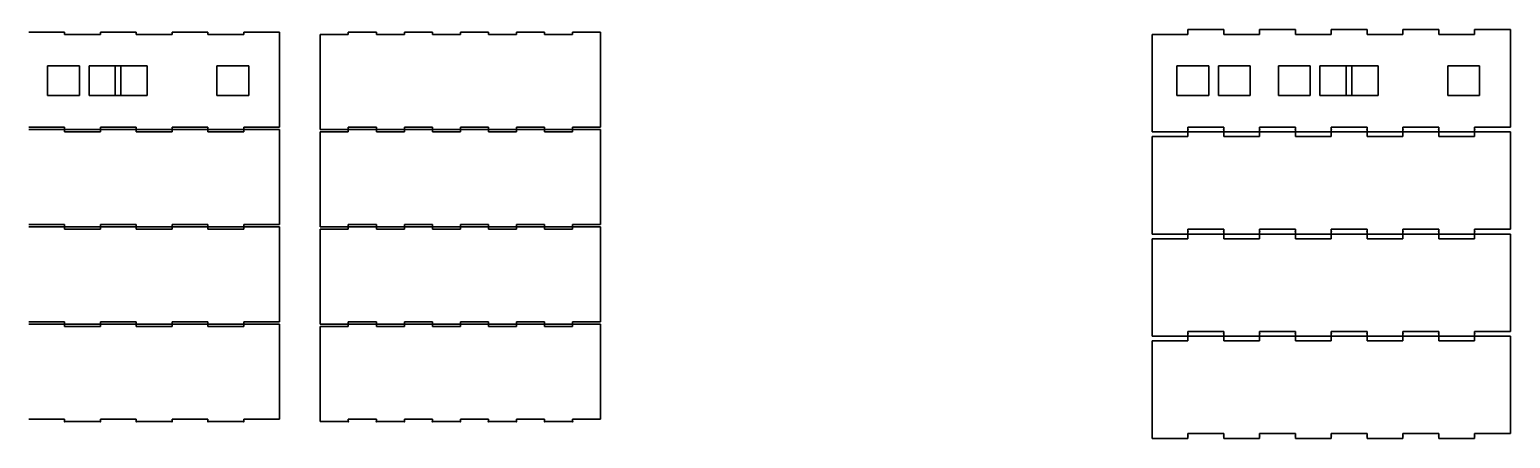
# Model space of a CAD drawing. Header units: millimetres. Extents: x 14254 to 34166, y 4312 to 8625.
# Drawn here: x 22123 to 23979, y 7397 to 7909 of the extents above; entities that cross this region are included whole.
import ezdxf

# ---------------------------------------------------------------- set-up
doc = ezdxf.new("R2010")
doc.units = ezdxf.units.MM
doc.layers.add('Tyk fuldstregslinje (Optegning)', color=7, linetype='Continuous', lineweight=30)

msp = doc.modelspace()

# ---------------------------------------------------------------- linework, layer by layer
at = {"layer": 'Tyk fuldstregslinje (Optegning)'}
for p, q in [((22167.3, 7906.1), (22122.4, 7906.1)), ((22167.3, 7903.1), (22167.3, 7906.1)), ((22212.2, 7903.1), (22212.2, 7906.1)), ((22257.1, 7906.1), (22212.2, 7906.1)), ((22257.1, 7903.1), (22257.1, 7906.1)), ((22302, 7903.1), (22302, 7906.1)), ((22346.9, 7906.1), (22302, 7906.1)), ((22346.9, 7903.1), (22346.9, 7906.1)), ((22436.7, 7906.1), (22391.8, 7906.1)), ((22391.8, 7903.1), (22391.8, 7906.1)), ((22436.7, 7903.1), (22436.7, 7906.1)), ((22522.8, 7903.1), (22522.8, 7906.1)), ((22558, 7906.1), (22522.8, 7906.1)), ((22558, 7903.1), (22558, 7906.1)), ((22593.1, 7903.1), (22593.1, 7906.1)), ((22628.2, 7906.1), (22593.1, 7906.1)), ((22628.2, 7903.1), (22628.2, 7906.1)), ((22663.4, 7903.1), (22663.4, 7906.1)), ((22698.5, 7906.1), (22663.4, 7906.1)), ((22698.5, 7903.1), (22698.5, 7906.1)), ((22733.6, 7903.1), (22733.6, 7906.1)), ((22768.8, 7906.1), (22733.6, 7906.1)), ((22768.8, 7903.1), (22768.8, 7906.1)), ((22839.1, 7906.1), (22803.9, 7906.1)), ((22803.9, 7903.1), (22803.9, 7906.1)), ((22839.1, 7903.1), (22839.1, 7906.1)), ((23619.9, 7909.1), (23575, 7909.1)), ((23575, 7903.1), (23575, 7909.1)), ((23619.9, 7903.1), (23619.9, 7909.1)), ((23709.7, 7909.1), (23664.8, 7909.1)), ((23664.8, 7903.1), (23664.8, 7909.1)), ((23709.7, 7903.1), (23709.7, 7909.1)), ((23799.5, 7909.1), (23754.6, 7909.1)), ((23754.6, 7903.1), (23754.6, 7909.1)), ((23799.5, 7903.1), (23799.5, 7909.1)), ((23889.3, 7909.1), (23844.4, 7909.1)), ((23844.4, 7903.1), (23844.4, 7909.1)), ((23889.3, 7903.1), (23889.3, 7909.1)), ((23979.1, 7909.1), (23934.2, 7909.1)), ((23934.2, 7903.1), (23934.2, 7909.1)), ((23979.1, 7787.1), (23979.1, 7909.1)), ((22167.3, 7903.1), (22212.2, 7903.1)), ((22257.1, 7903.1), (22302, 7903.1)), ((22346.9, 7903.1), (22391.8, 7903.1)), ((22436.7, 7787.1), (22436.7, 7903.1)), ((22487.7, 7903.1), (22522.8, 7903.1)), ((22487.7, 7903.1), (22487.7, 7787.1)), ((22558, 7903.1), (22593.1, 7903.1)), ((22628.2, 7903.1), (22663.4, 7903.1)), ((22698.5, 7903.1), (22733.6, 7903.1)), ((22768.8, 7903.1), (22803.9, 7903.1)), ((22839.1, 7903.1), (22839.1, 7787.1)), ((23530.1, 7781.1), (23530.1, 7903.1)), ((23530.1, 7903.1), (23575, 7903.1)), ((23619.9, 7903.1), (23664.8, 7903.1)), ((23709.7, 7903.1), (23754.6, 7903.1)), ((23799.5, 7903.1), (23844.4, 7903.1)), ((23889.3, 7903.1), (23934.2, 7903.1)), ((22146, 7826.6), (22146, 7863.6)), ((22146, 7863.6), (22186, 7863.6)), ((22186, 7863.6), (22186, 7826.6)), ((22198, 7826.6), (22198, 7863.6)), ((22198, 7863.6), (22238, 7863.6)), ((22230.8, 7826.6), (22230.8, 7863.6)), ((22230.8, 7863.6), (22270.8, 7863.6)), ((22238, 7863.6), (22238, 7826.6)), ((22270.8, 7863.6), (22270.8, 7826.6)), ((22358.1, 7826.6), (22358.1, 7863.6)), ((22358.1, 7863.6), (22398.1, 7863.6)), ((22398.1, 7863.6), (22398.1, 7826.6)), ((23561.2, 7826.6), (23561.2, 7863.6)), ((23561.2, 7863.6), (23601.2, 7863.6)), ((23601.2, 7863.6), (23601.2, 7826.6)), ((23613.2, 7826.6), (23613.2, 7863.6)), ((23613.2, 7863.6), (23653.2, 7863.6)), ((23653.2, 7863.6), (23653.2, 7826.6)), ((23688.4, 7826.6), (23688.4, 7863.6)), ((23688.4, 7863.6), (23728.4, 7863.6)), ((23728.4, 7863.6), (23728.4, 7826.6)), ((23740.4, 7826.6), (23740.4, 7863.6)), ((23740.4, 7863.6), (23780.4, 7863.6)), ((23773.3, 7826.6), (23773.3, 7863.6)), ((23773.3, 7863.6), (23813.3, 7863.6)), ((23780.4, 7863.6), (23780.4, 7826.6)), ((23813.3, 7863.6), (23813.3, 7826.6)), ((23900.6, 7826.6), (23900.6, 7863.6)), ((23900.6, 7863.6), (23940.6, 7863.6)), ((23940.6, 7863.6), (23940.6, 7826.6)), ((22186, 7826.6), (22146, 7826.6)), ((22238, 7826.6), (22198, 7826.6)), ((22270.8, 7826.6), (22230.8, 7826.6)), ((22398.1, 7826.6), (22358.1, 7826.6)), ((23601.2, 7826.6), (23561.2, 7826.6)), ((23653.2, 7826.6), (23613.2, 7826.6)), ((23728.4, 7826.6), (23688.4, 7826.6)), ((23780.4, 7826.6), (23740.4, 7826.6)), ((23813.3, 7826.6), (23773.3, 7826.6)), ((23940.6, 7826.6), (23900.6, 7826.6)), ((22167.3, 7787.1), (22122.4, 7787.1)), ((22167.3, 7784.1), (22122.4, 7784.1)), ((22167.3, 7784.1), (22167.3, 7787.1)), ((22212.2, 7784.1), (22167.3, 7784.1)), ((22167.3, 7781.1), (22167.3, 7784.1)), ((22167.3, 7781.1), (22212.2, 7781.1)), ((22212.2, 7784.1), (22212.2, 7787.1)), ((22257.1, 7787.1), (22212.2, 7787.1)), ((22257.1, 7784.1), (22212.2, 7784.1)), ((22212.2, 7781.1), (22212.2, 7784.1)), ((22257.1, 7784.1), (22257.1, 7787.1)), ((22302, 7784.1), (22257.1, 7784.1)), ((22257.1, 7781.1), (22257.1, 7784.1)), ((22257.1, 7781.1), (22302, 7781.1)), ((22302, 7784.1), (22302, 7787.1)), ((22346.9, 7787.1), (22302, 7787.1)), ((22346.9, 7784.1), (22302, 7784.1)), ((22302, 7781.1), (22302, 7784.1)), ((22346.9, 7784.1), (22346.9, 7787.1)), ((22391.8, 7784.1), (22346.9, 7784.1)), ((22346.9, 7781.1), (22346.9, 7784.1)), ((22346.9, 7781.1), (22391.8, 7781.1)), ((22436.7, 7787.1), (22391.8, 7787.1)), ((22391.8, 7784.1), (22391.8, 7787.1)), ((22436.7, 7784.1), (22391.8, 7784.1)), ((22391.8, 7781.1), (22391.8, 7784.1)), ((22436.7, 7781.1), (22436.7, 7784.1)), ((22436.7, 7665.1), (22436.7, 7781.1)), ((22487.7, 7784.1), (22487.7, 7787.1)), ((22522.8, 7784.1), (22487.7, 7784.1)), ((22487.7, 7781.1), (22522.8, 7781.1)), ((22487.7, 7781.1), (22487.7, 7665.1)), ((22522.8, 7784.1), (22522.8, 7787.1)), ((22558, 7787.1), (22522.8, 7787.1)), ((22558, 7784.1), (22522.8, 7784.1)), ((22522.8, 7781.1), (22522.8, 7784.1)), ((22558, 7784.1), (22558, 7787.1)), ((22593.1, 7784.1), (22558, 7784.1)), ((22558, 7781.1), (22558, 7784.1)), ((22558, 7781.1), (22593.1, 7781.1)), ((22593.1, 7784.1), (22593.1, 7787.1)), ((22628.2, 7787.1), (22593.1, 7787.1)), ((22628.2, 7784.1), (22593.1, 7784.1)), ((22593.1, 7781.1), (22593.1, 7784.1)), ((22628.2, 7784.1), (22628.2, 7787.1)), ((22663.4, 7784.1), (22628.2, 7784.1)), ((22628.2, 7781.1), (22628.2, 7784.1)), ((22628.2, 7781.1), (22663.4, 7781.1)), ((22663.4, 7784.1), (22663.4, 7787.1)), ((22698.5, 7787.1), (22663.4, 7787.1)), ((22698.5, 7784.1), (22663.4, 7784.1)), ((22663.4, 7781.1), (22663.4, 7784.1)), ((22698.5, 7784.1), (22698.5, 7787.1)), ((22733.6, 7784.1), (22698.5, 7784.1)), ((22698.5, 7781.1), (22698.5, 7784.1)), ((22698.5, 7781.1), (22733.6, 7781.1)), ((22733.6, 7784.1), (22733.6, 7787.1)), ((22768.8, 7787.1), (22733.6, 7787.1)), ((22768.8, 7784.1), (22733.6, 7784.1)), ((22733.6, 7781.1), (22733.6, 7784.1)), ((22768.8, 7784.1), (22768.8, 7787.1)), ((22803.9, 7784.1), (22768.8, 7784.1)), ((22768.8, 7781.1), (22768.8, 7784.1)), ((22768.8, 7781.1), (22803.9, 7781.1)), ((22839.1, 7787.1), (22803.9, 7787.1)), ((22803.9, 7784.1), (22803.9, 7787.1)), ((22839.1, 7784.1), (22803.9, 7784.1)), ((22803.9, 7781.1), (22803.9, 7784.1)), ((22839.1, 7781.1), (22839.1, 7784.1)), ((22839.1, 7781.1), (22839.1, 7665.1)), ((23575, 7781.1), (23530.1, 7781.1)), ((23619.9, 7787.1), (23575, 7787.1)), ((23575, 7781.1), (23575, 7787.1)), ((23619.9, 7781.1), (23575, 7781.1)), ((23575, 7775.1), (23575, 7781.1)), ((23619.9, 7781.1), (23619.9, 7787.1)), ((23664.8, 7781.1), (23619.9, 7781.1)), ((23619.9, 7775.1), (23619.9, 7781.1)), ((23709.7, 7787.1), (23664.8, 7787.1)), ((23664.8, 7781.1), (23664.8, 7787.1)), ((23709.7, 7781.1), (23664.8, 7781.1)), ((23664.8, 7775.1), (23664.8, 7781.1)), ((23709.7, 7781.1), (23709.7, 7787.1)), ((23754.6, 7781.1), (23709.7, 7781.1)), ((23709.7, 7775.1), (23709.7, 7781.1)), ((23799.5, 7787.1), (23754.6, 7787.1)), ((23754.6, 7781.1), (23754.6, 7787.1)), ((23799.5, 7781.1), (23754.6, 7781.1)), ((23754.6, 7775.1), (23754.6, 7781.1)), ((23799.5, 7781.1), (23799.5, 7787.1)), ((23844.4, 7781.1), (23799.5, 7781.1)), ((23799.5, 7775.1), (23799.5, 7781.1)), ((23889.3, 7787.1), (23844.4, 7787.1)), ((23844.4, 7781.1), (23844.4, 7787.1)), ((23889.3, 7781.1), (23844.4, 7781.1)), ((23844.4, 7775.1), (23844.4, 7781.1)), ((23889.3, 7781.1), (23889.3, 7787.1)), ((23934.2, 7781.1), (23889.3, 7781.1)), ((23889.3, 7775.1), (23889.3, 7781.1)), ((23979.1, 7787.1), (23934.2, 7787.1)), ((23934.2, 7781.1), (23934.2, 7787.1)), ((23979.1, 7781.1), (23934.2, 7781.1)), ((23934.2, 7775.1), (23934.2, 7781.1)), ((23979.1, 7659.1), (23979.1, 7781.1)), ((23530.1, 7653.1), (23530.1, 7775.1)), ((23530.1, 7775.1), (23575, 7775.1)), ((23619.9, 7775.1), (23664.8, 7775.1)), ((23709.7, 7775.1), (23754.6, 7775.1)), ((23799.5, 7775.1), (23844.4, 7775.1)), ((23889.3, 7775.1), (23934.2, 7775.1)), ((22167.3, 7665.1), (22122.4, 7665.1)), ((22167.3, 7662.1), (22167.3, 7665.1)), ((22257.1, 7665.1), (22212.2, 7665.1)), ((22212.2, 7662.1), (22212.2, 7665.1)), ((22257.1, 7662.1), (22257.1, 7665.1)), ((22346.9, 7665.1), (22302, 7665.1)), ((22302, 7662.1), (22302, 7665.1)), ((22346.9, 7662.1), (22346.9, 7665.1)), ((22436.7, 7665.1), (22391.8, 7665.1)), ((22391.8, 7662.1), (22391.8, 7665.1)), ((22487.7, 7662.1), (22487.7, 7665.1)), ((22558, 7665.1), (22522.8, 7665.1)), ((22522.8, 7662.1), (22522.8, 7665.1)), ((22558, 7662.1), (22558, 7665.1)), ((22628.2, 7665.1), (22593.1, 7665.1)), ((22593.1, 7662.1), (22593.1, 7665.1)), ((22628.2, 7662.1), (22628.2, 7665.1)), ((22698.5, 7665.1), (22663.4, 7665.1)), ((22663.4, 7662.1), (22663.4, 7665.1)), ((22698.5, 7662.1), (22698.5, 7665.1)), ((22768.8, 7665.1), (22733.6, 7665.1)), ((22733.6, 7662.1), (22733.6, 7665.1)), ((22768.8, 7662.1), (22768.8, 7665.1)), ((22839.1, 7665.1), (22803.9, 7665.1)), ((22803.9, 7662.1), (22803.9, 7665.1)), ((22167.3, 7662.1), (22122.4, 7662.1)), ((22212.2, 7662.1), (22167.3, 7662.1)), ((22167.3, 7659.1), (22167.3, 7662.1)), ((22167.3, 7659.1), (22212.2, 7659.1)), ((22257.1, 7662.1), (22212.2, 7662.1)), ((22212.2, 7659.1), (22212.2, 7662.1)), ((22302, 7662.1), (22257.1, 7662.1)), ((22257.1, 7659.1), (22257.1, 7662.1)), ((22257.1, 7659.1), (22302, 7659.1)), ((22346.9, 7662.1), (22302, 7662.1)), ((22302, 7659.1), (22302, 7662.1)), ((22391.8, 7662.1), (22346.9, 7662.1)), ((22346.9, 7659.1), (22346.9, 7662.1)), ((22346.9, 7659.1), (22391.8, 7659.1)), ((22436.7, 7662.1), (22391.8, 7662.1)), ((22391.8, 7659.1), (22391.8, 7662.1)), ((22436.7, 7659.1), (22436.7, 7662.1)), ((22436.7, 7543.1), (22436.7, 7659.1)), ((22522.8, 7662.1), (22487.7, 7662.1)), ((22487.7, 7659.1), (22522.8, 7659.1)), ((22487.7, 7659.1), (22487.7, 7543.1)), ((22558, 7662.1), (22522.8, 7662.1)), ((22522.8, 7659.1), (22522.8, 7662.1)), ((22593.1, 7662.1), (22558, 7662.1)), ((22558, 7659.1), (22558, 7662.1)), ((22558, 7659.1), (22593.1, 7659.1)), ((22628.2, 7662.1), (22593.1, 7662.1)), ((22593.1, 7659.1), (22593.1, 7662.1)), ((22663.4, 7662.1), (22628.2, 7662.1)), ((22628.2, 7659.1), (22628.2, 7662.1)), ((22628.2, 7659.1), (22663.4, 7659.1)), ((22698.5, 7662.1), (22663.4, 7662.1)), ((22663.4, 7659.1), (22663.4, 7662.1)), ((22733.6, 7662.1), (22698.5, 7662.1)), ((22698.5, 7659.1), (22698.5, 7662.1)), ((22698.5, 7659.1), (22733.6, 7659.1)), ((22768.8, 7662.1), (22733.6, 7662.1)), ((22733.6, 7659.1), (22733.6, 7662.1)), ((22803.9, 7662.1), (22768.8, 7662.1)), ((22768.8, 7659.1), (22768.8, 7662.1)), ((22768.8, 7659.1), (22803.9, 7659.1)), ((22839.1, 7662.1), (22803.9, 7662.1)), ((22803.9, 7659.1), (22803.9, 7662.1)), ((22839.1, 7659.1), (22839.1, 7662.1)), ((22839.1, 7659.1), (22839.1, 7543.1)), ((23575, 7653.1), (23530.1, 7653.1)), ((23530.1, 7525.1), (23530.1, 7647.1)), ((23530.1, 7647.1), (23575, 7647.1)), ((23619.9, 7659.1), (23575, 7659.1)), ((23575, 7653.1), (23575, 7659.1)), ((23619.9, 7653.1), (23575, 7653.1)), ((23575, 7647.1), (23575, 7653.1)), ((23619.9, 7653.1), (23619.9, 7659.1)), ((23664.8, 7653.1), (23619.9, 7653.1)), ((23619.9, 7647.1), (23619.9, 7653.1)), ((23619.9, 7647.1), (23664.8, 7647.1)), ((23709.7, 7659.1), (23664.8, 7659.1)), ((23664.8, 7653.1), (23664.8, 7659.1)), ((23709.7, 7653.1), (23664.8, 7653.1)), ((23664.8, 7647.1), (23664.8, 7653.1)), ((23709.7, 7653.1), (23709.7, 7659.1)), ((23754.6, 7653.1), (23709.7, 7653.1)), ((23709.7, 7647.1), (23709.7, 7653.1)), ((23709.7, 7647.1), (23754.6, 7647.1)), ((23799.5, 7659.1), (23754.6, 7659.1)), ((23754.6, 7653.1), (23754.6, 7659.1)), ((23799.5, 7653.1), (23754.6, 7653.1)), ((23754.6, 7647.1), (23754.6, 7653.1)), ((23799.5, 7653.1), (23799.5, 7659.1)), ((23844.4, 7653.1), (23799.5, 7653.1)), ((23799.5, 7647.1), (23799.5, 7653.1)), ((23799.5, 7647.1), (23844.4, 7647.1)), ((23889.3, 7659.1), (23844.4, 7659.1)), ((23844.4, 7653.1), (23844.4, 7659.1)), ((23889.3, 7653.1), (23844.4, 7653.1)), ((23844.4, 7647.1), (23844.4, 7653.1)), ((23889.3, 7653.1), (23889.3, 7659.1)), ((23934.2, 7653.1), (23889.3, 7653.1)), ((23889.3, 7647.1), (23889.3, 7653.1)), ((23889.3, 7647.1), (23934.2, 7647.1)), ((23979.1, 7659.1), (23934.2, 7659.1)), ((23934.2, 7653.1), (23934.2, 7659.1)), ((23979.1, 7653.1), (23934.2, 7653.1)), ((23934.2, 7647.1), (23934.2, 7653.1)), ((23979.1, 7531.1), (23979.1, 7653.1)), ((22167.3, 7543.1), (22122.4, 7543.1)), ((22167.3, 7540.1), (22122.4, 7540.1)), ((22167.3, 7540.1), (22167.3, 7543.1)), ((22212.2, 7540.1), (22167.3, 7540.1)), ((22167.3, 7537.1), (22167.3, 7540.1)), ((22167.3, 7537.1), (22212.2, 7537.1)), ((22257.1, 7543.1), (22212.2, 7543.1)), ((22212.2, 7540.1), (22212.2, 7543.1)), ((22257.1, 7540.1), (22212.2, 7540.1)), ((22212.2, 7537.1), (22212.2, 7540.1)), ((22257.1, 7540.1), (22257.1, 7543.1)), ((22302, 7540.1), (22257.1, 7540.1)), ((22257.1, 7537.1), (22257.1, 7540.1)), ((22257.1, 7537.1), (22302, 7537.1)), ((22346.9, 7543.1), (22302, 7543.1)), ((22302, 7540.1), (22302, 7543.1)), ((22346.9, 7540.1), (22302, 7540.1)), ((22302, 7537.1), (22302, 7540.1)), ((22346.9, 7540.1), (22346.9, 7543.1)), ((22391.8, 7540.1), (22346.9, 7540.1)), ((22346.9, 7537.1), (22346.9, 7540.1)), ((22346.9, 7537.1), (22391.8, 7537.1)), ((22436.7, 7543.1), (22391.8, 7543.1)), ((22391.8, 7540.1), (22391.8, 7543.1)), ((22436.7, 7540.1), (22391.8, 7540.1)), ((22391.8, 7537.1), (22391.8, 7540.1)), ((22436.7, 7537.1), (22436.7, 7540.1)), ((22436.7, 7421.1), (22436.7, 7537.1)), ((22487.7, 7540.1), (22487.7, 7543.1)), ((22522.8, 7540.1), (22487.7, 7540.1)), ((22487.7, 7537.1), (22522.8, 7537.1)), ((22487.7, 7537.1), (22487.7, 7421.1)), ((22558, 7543.1), (22522.8, 7543.1)), ((22522.8, 7540.1), (22522.8, 7543.1)), ((22558, 7540.1), (22522.8, 7540.1)), ((22522.8, 7537.1), (22522.8, 7540.1)), ((22558, 7540.1), (22558, 7543.1)), ((22593.1, 7540.1), (22558, 7540.1)), ((22558, 7537.1), (22558, 7540.1)), ((22558, 7537.1), (22593.1, 7537.1)), ((22628.2, 7543.1), (22593.1, 7543.1)), ((22593.1, 7540.1), (22593.1, 7543.1)), ((22628.2, 7540.1), (22593.1, 7540.1)), ((22593.1, 7537.1), (22593.1, 7540.1)), ((22628.2, 7540.1), (22628.2, 7543.1)), ((22663.4, 7540.1), (22628.2, 7540.1)), ((22628.2, 7537.1), (22628.2, 7540.1)), ((22628.2, 7537.1), (22663.4, 7537.1)), ((22698.5, 7543.1), (22663.4, 7543.1)), ((22663.4, 7540.1), (22663.4, 7543.1)), ((22698.5, 7540.1), (22663.4, 7540.1)), ((22663.4, 7537.1), (22663.4, 7540.1)), ((22698.5, 7540.1), (22698.5, 7543.1)), ((22733.6, 7540.1), (22698.5, 7540.1)), ((22698.5, 7537.1), (22698.5, 7540.1)), ((22698.5, 7537.1), (22733.6, 7537.1)), ((22768.8, 7543.1), (22733.6, 7543.1)), ((22733.6, 7540.1), (22733.6, 7543.1)), ((22768.8, 7540.1), (22733.6, 7540.1)), ((22733.6, 7537.1), (22733.6, 7540.1)), ((22768.8, 7540.1), (22768.8, 7543.1)), ((22803.9, 7540.1), (22768.8, 7540.1)), ((22768.8, 7537.1), (22768.8, 7540.1)), ((22768.8, 7537.1), (22803.9, 7537.1)), ((22839.1, 7543.1), (22803.9, 7543.1)), ((22803.9, 7540.1), (22803.9, 7543.1)), ((22839.1, 7540.1), (22803.9, 7540.1)), ((22803.9, 7537.1), (22803.9, 7540.1)), ((22839.1, 7537.1), (22839.1, 7540.1)), ((22839.1, 7537.1), (22839.1, 7421.1)), ((23575, 7525.1), (23530.1, 7525.1)), ((23530.1, 7397.1), (23530.1, 7519.1)), ((23530.1, 7519.1), (23575, 7519.1)), ((23619.9, 7531.1), (23575, 7531.1)), ((23575, 7525.1), (23575, 7531.1)), ((23619.9, 7525.1), (23575, 7525.1)), ((23575, 7519.1), (23575, 7525.1)), ((23619.9, 7525.1), (23619.9, 7531.1)), ((23664.8, 7525.1), (23619.9, 7525.1)), ((23619.9, 7519.1), (23619.9, 7525.1)), ((23619.9, 7519.1), (23664.8, 7519.1)), ((23709.7, 7531.1), (23664.8, 7531.1)), ((23664.8, 7525.1), (23664.8, 7531.1)), ((23709.7, 7525.1), (23664.8, 7525.1)), ((23664.8, 7519.1), (23664.8, 7525.1)), ((23709.7, 7525.1), (23709.7, 7531.1)), ((23754.6, 7525.1), (23709.7, 7525.1)), ((23709.7, 7519.1), (23709.7, 7525.1)), ((23709.7, 7519.1), (23754.6, 7519.1)), ((23799.5, 7531.1), (23754.6, 7531.1)), ((23754.6, 7525.1), (23754.6, 7531.1)), ((23799.5, 7525.1), (23754.6, 7525.1)), ((23754.6, 7519.1), (23754.6, 7525.1)), ((23799.5, 7525.1), (23799.5, 7531.1)), ((23844.4, 7525.1), (23799.5, 7525.1)), ((23799.5, 7519.1), (23799.5, 7525.1)), ((23799.5, 7519.1), (23844.4, 7519.1)), ((23889.3, 7531.1), (23844.4, 7531.1)), ((23844.4, 7525.1), (23844.4, 7531.1)), ((23889.3, 7525.1), (23844.4, 7525.1)), ((23844.4, 7519.1), (23844.4, 7525.1)), ((23889.3, 7525.1), (23889.3, 7531.1)), ((23934.2, 7525.1), (23889.3, 7525.1)), ((23889.3, 7519.1), (23889.3, 7525.1)), ((23889.3, 7519.1), (23934.2, 7519.1)), ((23979.1, 7531.1), (23934.2, 7531.1)), ((23934.2, 7525.1), (23934.2, 7531.1)), ((23979.1, 7525.1), (23934.2, 7525.1)), ((23934.2, 7519.1), (23934.2, 7525.1)), ((23979.1, 7403.1), (23979.1, 7525.1)), ((22167.3, 7421.1), (22122.4, 7421.1)), ((22167.3, 7418.1), (22167.3, 7421.1)), ((22212.2, 7418.1), (22167.3, 7418.1)), ((22257.1, 7421.1), (22212.2, 7421.1)), ((22212.2, 7418.1), (22212.2, 7421.1)), ((22257.1, 7418.1), (22257.1, 7421.1)), ((22302, 7418.1), (22257.1, 7418.1)), ((22346.9, 7421.1), (22302, 7421.1)), ((22302, 7418.1), (22302, 7421.1)), ((22346.9, 7418.1), (22346.9, 7421.1)), ((22391.8, 7418.1), (22346.9, 7418.1)), ((22436.7, 7421.1), (22391.8, 7421.1)), ((22391.8, 7418.1), (22391.8, 7421.1)), ((22487.7, 7418.1), (22487.7, 7421.1)), ((22522.8, 7418.1), (22487.7, 7418.1)), ((22558, 7421.1), (22522.8, 7421.1)), ((22522.8, 7418.1), (22522.8, 7421.1)), ((22558, 7418.1), (22558, 7421.1)), ((22593.1, 7418.1), (22558, 7418.1)), ((22628.2, 7421.1), (22593.1, 7421.1)), ((22593.1, 7418.1), (22593.1, 7421.1)), ((22628.2, 7418.1), (22628.2, 7421.1)), ((22663.4, 7418.1), (22628.2, 7418.1)), ((22698.5, 7421.1), (22663.4, 7421.1)), ((22663.4, 7418.1), (22663.4, 7421.1)), ((22698.5, 7418.1), (22698.5, 7421.1)), ((22733.6, 7418.1), (22698.5, 7418.1)), ((22768.8, 7421.1), (22733.6, 7421.1)), ((22733.6, 7418.1), (22733.6, 7421.1)), ((22768.8, 7418.1), (22768.8, 7421.1)), ((22803.9, 7418.1), (22768.8, 7418.1)), ((22839.1, 7421.1), (22803.9, 7421.1)), ((22803.9, 7418.1), (22803.9, 7421.1)), ((23575, 7397.1), (23530.1, 7397.1)), ((23619.9, 7403.1), (23575, 7403.1)), ((23575, 7397.1), (23575, 7403.1)), ((23619.9, 7397.1), (23619.9, 7403.1)), ((23664.8, 7397.1), (23619.9, 7397.1)), ((23709.7, 7403.1), (23664.8, 7403.1)), ((23664.8, 7397.1), (23664.8, 7403.1)), ((23709.7, 7397.1), (23709.7, 7403.1)), ((23754.6, 7397.1), (23709.7, 7397.1)), ((23799.5, 7403.1), (23754.6, 7403.1)), ((23754.6, 7397.1), (23754.6, 7403.1)), ((23799.5, 7397.1), (23799.5, 7403.1)), ((23844.4, 7397.1), (23799.5, 7397.1)), ((23889.3, 7403.1), (23844.4, 7403.1)), ((23844.4, 7397.1), (23844.4, 7403.1)), ((23889.3, 7397.1), (23889.3, 7403.1)), ((23934.2, 7397.1), (23889.3, 7397.1)), ((23979.1, 7403.1), (23934.2, 7403.1)), ((23934.2, 7397.1), (23934.2, 7403.1))]:
    msp.add_line(p, q, dxfattribs=at)
for p in [(22167.3, 7784.1), (22212.2, 7784.1), (22257.1, 7784.1), (22302, 7784.1), (22346.9, 7784.1), (22391.8, 7784.1), (22522.8, 7784.1), (22558, 7784.1), (22593.1, 7784.1), (22628.2, 7784.1), (22663.4, 7784.1), (22698.5, 7784.1), (22733.6, 7784.1), (22768.8, 7784.1), (22803.9, 7784.1), (23575, 7784.1), (23619.9, 7784.1), (23664.8, 7784.1), (23709.7, 7784.1), (23754.6, 7784.1), (23799.5, 7784.1), (23844.4, 7784.1), (23889.3, 7784.1), (23934.2, 7784.1), (22167.3, 7662.1), (22212.2, 7662.1), (22257.1, 7662.1), (22302, 7662.1), (22346.9, 7662.1), (22391.8, 7662.1), (22522.8, 7662.1), (22558, 7662.1), (22593.1, 7662.1), (22628.2, 7662.1), (22663.4, 7662.1), (22698.5, 7662.1), (22733.6, 7662.1), (22768.8, 7662.1), (22803.9, 7662.1), (23575, 7656.1), (23619.9, 7656.1), (23664.8, 7656.1), (23709.7, 7656.1), (23754.6, 7656.1), (23799.5, 7656.1), (23844.4, 7656.1), (23889.3, 7656.1), (23934.2, 7656.1), (22167.3, 7540.1), (22212.2, 7540.1), (22257.1, 7540.1), (22302, 7540.1), (22346.9, 7540.1), (22391.8, 7540.1), (22522.8, 7540.1), (22558, 7540.1), (22593.1, 7540.1), (22628.2, 7540.1), (22663.4, 7540.1), (22698.5, 7540.1), (22733.6, 7540.1), (22768.8, 7540.1), (22803.9, 7540.1), (23575, 7528.1), (23619.9, 7528.1), (23664.8, 7528.1), (23709.7, 7528.1), (23754.6, 7528.1), (23799.5, 7528.1), (23844.4, 7528.1), (23889.3, 7528.1), (23934.2, 7528.1), (22167.3, 7418.1), (22212.2, 7418.1), (22257.1, 7418.1), (22302, 7418.1), (22346.9, 7418.1), (22391.8, 7418.1), (22522.8, 7418.1), (22558, 7418.1), (22593.1, 7418.1), (22628.2, 7418.1), (22663.4, 7418.1), (22698.5, 7418.1), (22733.6, 7418.1), (22768.8, 7418.1), (22803.9, 7418.1), (23575, 7400.1), (23619.9, 7400.1), (23664.8, 7400.1), (23709.7, 7400.1), (23754.6, 7400.1), (23799.5, 7400.1), (23844.4, 7400.1), (23889.3, 7400.1), (23934.2, 7400.1)]:
    msp.add_point(p, dxfattribs=at)

doc.saveas('drawing.dxf')
